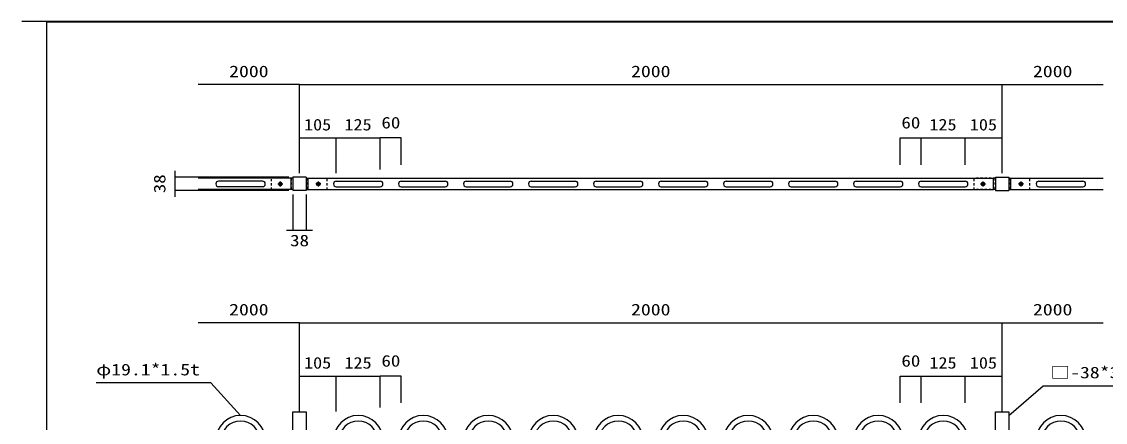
# Model space of a CAD drawing. Units: millimetres, scale not verified. Extents: x -209 to 200, y -148 to 137.
# Drawn here: x -209.1 to 47.9, y 41.9 to 137 of the extents above; entities that cross this region are included whole.
import ezdxf
from ezdxf.enums import TextEntityAlignment as Align

# ---------------------------------------------------------------- set-up
doc = ezdxf.new("R2010")
doc.units = ezdxf.units.MM
doc.linetypes.add('CHAIN', pattern=[18.5, 12, -1.5, 3.5, -1.5])
doc.linetypes.add('DASHED_SPACED', pattern=[12, 6, -6])
for name, color, linetype, lineweight in [('0-0', 6, 'Continuous', 25), ('0-1_0', 6, 'Continuous', 25), ('0-2_補助', 5, 'Continuous', 25), ('0-3_縦格子', 6, 'Continuous', 25), ('0-4_横桟', 2, 'Continuous', 25), ('0-5_支柱', 60, 'Continuous', 25), ('0-6_下地', 32, 'Continuous', 25), ('0-7_寸法', 3, 'Continuous', 25), ('0-A_ｾﾝﾀｰ', 1, 'CHAIN', 25)]:
    doc.layers.add(name, color=color, linetype=linetype, lineweight=lineweight)
doc.styles.add('ＭＳ ゴシック', font='')
doc.styles.get('ＭＳ ゴシック').set_extended_font_data('MS Gothic')

# ---------------------------------------------------------------- blocks, each defined once
blk = doc.blocks.new('filled_dot')
at = {"color": 0, "linetype": 'Continuous', "lineweight": -2, "const_width": 1.25}
blk.add_lwpolyline([(-0.625, 0, 1), (0.625, 0, 1)], format="xyb", close=True, dxfattribs=at)
blk = doc.blocks.new('filled_arrow')
at = {"color": 0, "linetype": 'Continuous', "lineweight": -2}
blk.add_solid([(7.5, 1.25), (0, 0), (7.5, -1.25)], dxfattribs=at)
blk = doc.blocks.new('A$C54DE35E0')
at = {"layer": '0-1_0'}
blk.add_line((0, 0), (556.725, 0), dxfattribs=at)
blk.add_lwpolyline([(556.725, -399), (0, -399), (0, 0)], dxfattribs=at)
blk = doc.blocks.new('DIMENSION_005_')
at = {"layer": '0-7_寸法'}
blk.add_lwpolyline([(2881.84, -1019.78), (2797.77, -926.71), (2788.77, -926.71), (2471.2, -926.71)], dxfattribs=at)
at = {"layer": '0-7_寸法', "xscale": 0.1, "yscale": 0.1, "rotation": 312.1}
blk.add_blockref('filled_arrow', (2881.84, -1019.78), dxfattribs=at)
at = {"layer": '0-7_寸法', "style": 'ＭＳ ゴシック', "width": 1.25}
blk.add_text('φ19.1*1.5t', height=32.99, dxfattribs=at).set_placement((2471.2, -915.46), align=Align.BOTTOM_LEFT)
blk = doc.blocks.new('DIMENSION_014_')
at = {"layer": '0-7_寸法'}
blk.add_lwpolyline([(5068.34, -1019.78), (5166.58, -935.5), (5175.58, -935.5), (5555.96, -935.5)], dxfattribs=at)
at = {"layer": '0-7_寸法', "xscale": 0.1, "yscale": 0.1, "rotation": 220.6}
blk.add_blockref('filled_arrow', (5068.34, -1019.78), dxfattribs=at)
at = {"layer": '0-7_寸法', "style": 'ＭＳ ゴシック', "width": 1.25}
blk.add_text('□-38*38*1.6t', height=32.99, dxfattribs=at).set_placement((5186.83, -923.79), align=Align.BOTTOM_LEFT)
blk = doc.blocks.new('Viewport_NO.1')
at = {"layer": '0-2_補助'}
blk.add_lwpolyline([(7165.29, -3315.31), (7165.29, 102.1), (2258.89, 102.1)], dxfattribs=at)
at = {"layer": '0-3_縦格子'}
for p, q in [((2944.34, -352.26), (2819.34, -352.26)), ((2944.34, -368.16), (2819.34, -368.16)), ((3154.34, -352.26), (3279.34, -352.26)), ((3154.34, -368.16), (3279.34, -368.16)), ((3339.34, -352.26), (3464.34, -352.26)), ((3339.34, -368.16), (3464.34, -368.16)), ((3524.34, -352.26), (3649.34, -352.26)), ((3524.34, -368.16), (3649.34, -368.16)), ((3709.34, -352.26), (3834.34, -352.26)), ((3709.34, -368.16), (3834.34, -368.16)), ((3894.34, -352.26), (4019.34, -352.26)), ((3894.34, -368.16), (4019.34, -368.16)), ((4079.34, -352.26), (4204.34, -352.26)), ((4079.34, -368.16), (4204.34, -368.16)), ((4264.34, -352.26), (4389.34, -352.26)), ((4264.34, -368.16), (4389.34, -368.16)), ((4449.34, -352.26), (4574.34, -352.26)), ((4449.34, -368.16), (4574.34, -368.16)), ((4634.34, -352.26), (4759.34, -352.26)), ((4634.34, -368.16), (4759.34, -368.16)), ((4819.34, -352.26), (4944.34, -352.26)), ((4819.34, -368.16), (4944.34, -368.16)), ((5154.34, -352.26), (5279.34, -352.26)), ((5154.34, -368.16), (5279.34, -368.16))]:
    blk.add_line(p, q, dxfattribs=at)
for centre, radius, start, end in [((2819.34, -360.21), 7.95, 90, 270), ((2944.34, -360.21), 7.95, 270, 90), ((3154.34, -360.21), 7.95, 90, 270), ((3279.34, -360.21), 7.95, 270, 90), ((3339.34, -360.21), 7.95, 90, 270), ((3464.34, -360.21), 7.95, 270, 90), ((3524.34, -360.21), 7.95, 90, 270), ((3649.34, -360.21), 7.95, 270, 90), ((3709.34, -360.21), 7.95, 90, 270), ((3834.34, -360.21), 7.95, 270, 90), ((3894.34, -360.21), 7.95, 90, 270), ((4019.34, -360.21), 7.95, 270, 90), ((4079.34, -360.21), 7.95, 90, 270), ((4204.34, -360.21), 7.95, 270, 90), ((4264.34, -360.21), 7.95, 90, 270), ((4389.34, -360.21), 7.95, 270, 90), ((4449.34, -360.21), 7.95, 90, 270), ((4574.34, -360.21), 7.95, 270, 90), ((4634.34, -360.21), 7.95, 90, 270), ((4759.34, -360.21), 7.95, 270, 90), ((4819.34, -360.21), 7.95, 90, 270), ((4944.34, -360.21), 7.95, 270, 90), ((5154.34, -360.21), 7.95, 90, 270), ((5279.34, -360.21), 7.95, 270, 90), ((2881.84, -1090.23), 70.45, 0, 180), ((2881.84, -1090.23), 54.55, 0, 180), ((3216.84, -1090.23), 70.45, 0, 180), ((3216.84, -1090.23), 54.55, 0, 180), ((3401.84, -1090.23), 70.45, 0, 180), ((3401.84, -1090.23), 54.55, 0, 180), ((3586.84, -1090.23), 70.45, 0, 180), ((3586.84, -1090.23), 54.55, 0, 180), ((3771.84, -1090.23), 70.45, 0, 180), ((3771.84, -1090.23), 54.55, 0, 180), ((3956.84, -1090.23), 70.45, 0, 180), ((3956.84, -1090.23), 54.55, 0, 180), ((4141.84, -1090.23), 70.45, 0, 180), ((4141.84, -1090.23), 54.55, 0, 180), ((4326.84, -1090.23), 70.45, 0, 180), ((4326.84, -1090.23), 54.55, 0, 180), ((4511.84, -1090.23), 70.45, 0, 180), ((4511.84, -1090.23), 54.55, 0, 180), ((4696.84, -1090.23), 70.45, 0, 180), ((4696.84, -1090.23), 54.55, 0, 180), ((4881.84, -1090.23), 70.45, 0, 180), ((4881.84, -1090.23), 54.55, 0, 180), ((5216.84, -1090.23), 70.45, 0, 180), ((5216.84, -1090.23), 54.55, 0, 180)]:
    blk.add_arc(centre, radius, start, end, dxfattribs=at)
at = {"layer": '0-4_横桟'}
for p, q in [((3025.34, -344.21), (2761.39, -344.21)), ((3073.34, -344.21), (3073.34, -376.21)), ((3073.34, -344.21), (5025.34, -344.21)), ((5025.34, -376.21), (5025.34, -344.21)), ((5073.34, -344.21), (5337.29, -344.21)), ((3073.34, -376.21), (5025.34, -376.21))]:
    blk.add_line(p, q, dxfattribs=at)
for points in [[(3025.34, -344.21), (3025.34, -376.21), (2761.39, -376.21)], [(5073.34, -344.21), (5073.34, -376.21), (5337.29, -376.21)]]:
    blk.add_lwpolyline(points, dxfattribs=at)
at = {"layer": '0-5_支柱'}
for p, q in [((3030.34, -341.21), (3030.34, -379.21)), ((3068.34, -341.21), (3030.34, -341.21)), ((3068.34, -341.21), (3068.34, -379.21)), ((5030.34, -341.21), (5030.34, -379.21)), ((5030.34, -341.21), (5068.34, -341.21)), ((5068.34, -341.21), (5068.34, -379.21)), ((3068.34, -379.21), (3030.34, -379.21)), ((5030.34, -379.21), (5068.34, -379.21))]:
    blk.add_line(p, q, dxfattribs=at)
for points in [[(3030.34, -1009.78), (3068.34, -1009.78), (3068.34, -2819.78), (3030.34, -2819.78)], [(5030.34, -1009.78), (5068.34, -1009.78), (5068.34, -2819.78), (5030.34, -2819.78)]]:
    blk.add_lwpolyline(points, close=True, dxfattribs=at)
at = {"layer": '0-6_下地', "linetype": 'DASHED_SPACED'}
for p, q in [((2970.34, -376.21), (2970.34, -344.21)), ((3030.34, -344.21), (2970.34, -344.21)), ((3025.84, -344.21), (3025.84, -376.21)), ((3030.34, -344.21), (3030.34, -376.21)), ((3068.34, -344.21), (3068.34, -376.21)), ((3068.34, -344.21), (3128.34, -344.21)), ((3072.84, -344.21), (3072.84, -376.21)), ((3128.34, -376.21), (3128.34, -344.21)), ((4970.34, -376.21), (4970.34, -344.21)), ((5030.34, -344.21), (4970.34, -344.21)), ((5025.84, -344.21), (5025.84, -376.21)), ((5030.34, -344.21), (5030.34, -376.21)), ((5068.34, -344.21), (5068.34, -376.21)), ((5068.34, -344.21), (5128.34, -344.21)), ((5072.84, -344.21), (5072.84, -376.21)), ((5128.34, -376.21), (5128.34, -344.21)), ((3030.34, -376.21), (2970.34, -376.21)), ((3068.34, -376.21), (3128.34, -376.21)), ((5030.34, -376.21), (4970.34, -376.21)), ((5068.34, -376.21), (5128.34, -376.21))]:
    blk.add_line(p, q, dxfattribs=at)
at = {"layer": '0-6_下地'}
for p, q in [((2992.73, -355.7), (2990.13, -360.21)), ((2990.13, -360.21), (2992.73, -364.72)), ((2997.95, -355.7), (2992.73, -355.7)), ((2992.73, -364.72), (2997.95, -364.72)), ((3000.55, -360.21), (2997.95, -355.7)), ((2997.95, -364.72), (3000.55, -360.21)), ((3098.13, -360.21), (3100.73, -355.7)), ((3100.73, -364.72), (3098.13, -360.21)), ((3100.73, -355.7), (3105.95, -355.7)), ((3105.95, -364.72), (3100.73, -364.72)), ((3105.95, -355.7), (3108.55, -360.21)), ((3108.55, -360.21), (3105.95, -364.72)), ((4990.13, -360.21), (4992.73, -355.7)), ((4992.73, -364.72), (4990.13, -360.21)), ((4992.73, -355.7), (4997.95, -355.7)), ((4997.95, -364.72), (4992.73, -364.72)), ((4997.95, -355.7), (5000.55, -360.21)), ((5000.55, -360.21), (4997.95, -364.72)), ((5098.13, -360.21), (5100.73, -355.7)), ((5100.73, -364.72), (5098.13, -360.21)), ((5100.73, -355.7), (5105.95, -355.7)), ((5105.95, -364.72), (5100.73, -364.72)), ((5105.95, -355.7), (5108.55, -360.21)), ((5108.55, -360.21), (5105.95, -364.72))]:
    blk.add_line(p, q, dxfattribs=at)
for centre, radius in [((2995.34, -360.21), 4.51), ((2995.34, -360.21), 3), ((3103.34, -360.21), 4.51), ((3103.34, -360.21), 3), ((4995.34, -360.21), 4.51), ((4995.34, -360.21), 3), ((5103.34, -360.21), 4.51), ((5103.34, -360.21), 3)]:
    blk.add_circle(centre, radius, dxfattribs=at)
at = {"layer": '0-7_寸法'}
for p, q in [((3049.34, -77.25), (2761.39, -77.25)), ((3049.34, -77.25), (5049.34, -77.25)), ((3049.34, -329.96), (3049.34, -77.25)), ((3049.34, -329.96), (3049.34, -77.25)), ((5049.34, -329.96), (5049.34, -77.25)), ((5049.34, -77.25), (5337.29, -77.25)), ((5049.34, -329.96), (5049.34, -77.25)), ((3049.34, -228.93), (3154.34, -228.93)), ((3049.34, -329.96), (3049.34, -228.93)), ((3154.34, -329.96), (3154.34, -228.93)), ((3154.34, -228.93), (3279.34, -228.93)), ((3154.34, -318.71), (3154.34, -228.93)), ((3279.34, -318.71), (3279.34, -228.93)), ((3339.34, -228.93), (3279.34, -228.93)), ((3279.34, -305.37), (3279.34, -228.93)), ((3339.34, -305.37), (3339.34, -228.93)), ((4759.34, -228.93), (4819.34, -228.93)), ((4759.34, -305.37), (4759.34, -228.93)), ((4819.34, -305.37), (4819.34, -228.93)), ((4819.34, -228.93), (4944.34, -228.93)), ((4819.34, -305.37), (4819.34, -228.93)), ((4944.34, -305.37), (4944.34, -228.93)), ((4944.34, -228.93), (5049.34, -228.93)), ((4944.34, -305.37), (4944.34, -228.93)), ((5049.34, -329.96), (5049.34, -228.93)), ((2694.83, -323.21), (2694.83, -397.21)), ((3019.09, -341.21), (2694.83, -341.21)), ((3019.09, -379.21), (2694.83, -379.21)), ((3030.34, -390.46), (3030.34, -491.93)), ((3068.34, -390.46), (3068.34, -491.93)), ((3012.34, -491.93), (3086.34, -491.93)), ((3049.34, -755.82), (2761.39, -755.82)), ((3049.34, -755.82), (5049.34, -755.82)), ((3049.34, -1008.53), (3049.34, -755.82)), ((3049.34, -1008.53), (3049.34, -755.82)), ((5049.34, -1008.53), (5049.34, -755.82)), ((5049.34, -755.82), (5337.29, -755.82)), ((5049.34, -1008.53), (5049.34, -755.82)), ((3049.34, -907.5), (3154.34, -907.5)), ((3049.34, -1008.53), (3049.34, -907.5)), ((3154.34, -1008.53), (3154.34, -907.5)), ((3154.34, -907.5), (3279.34, -907.5)), ((3154.34, -997.28), (3154.34, -907.5)), ((3279.34, -997.28), (3279.34, -907.5)), ((3339.34, -907.5), (3279.34, -907.5)), ((3279.34, -983.94), (3279.34, -907.5)), ((3339.34, -983.94), (3339.34, -907.5)), ((4759.34, -907.5), (4819.34, -907.5)), ((4759.34, -983.94), (4759.34, -907.5)), ((4819.34, -983.94), (4819.34, -907.5)), ((4819.34, -907.5), (4944.34, -907.5)), ((4819.34, -983.94), (4819.34, -907.5)), ((4944.34, -983.94), (4944.34, -907.5)), ((4944.34, -907.5), (5049.34, -907.5)), ((4944.34, -983.94), (4944.34, -907.5)), ((5049.34, -1008.53), (5049.34, -907.5))]:
    blk.add_line(p, q, dxfattribs=at)
at = {"layer": '0-A_ｾﾝﾀｰ'}
for p, q in [((2988.19, -360.21), (3002.49, -360.21)), ((2995.34, -367.36), (2995.34, -353.06)), ((3110.49, -360.21), (3096.19, -360.21)), ((3103.34, -367.36), (3103.34, -353.06)), ((4988.19, -360.21), (5002.49, -360.21)), ((4995.34, -367.36), (4995.34, -353.06)), ((5110.49, -360.21), (5096.19, -360.21)), ((5103.34, -367.36), (5103.34, -353.06))]:
    blk.add_line(p, q, dxfattribs=at)
at = {"layer": '0-0', "xscale": 8.555155, "yscale": 8.555155}
blk.add_blockref('A$C54DE35E0', (2330.4, 101.4), dxfattribs=at)
at = {"layer": '0-7_寸法'}
for name, p, xscale, yscale, rotation in [('filled_arrow', (2761.39, -77.25), 0.1, 0.1, 180), ('filled_dot', (3049.34, -77.25), 0.3, 0.3, 180), ('filled_dot', (5049.34, -77.25), 0.3, 0.3, 180), ('filled_dot', (3049.34, -228.93), 0.3, 0.3, 180), ('filled_dot', (3154.34, -228.93), 0.3, 0.3, 180), ('filled_dot', (3279.34, -228.93), 0.3, 0.3, 180), ('filled_dot', (4759.34, -228.93), 0.3, 0.3, 180), ('filled_dot', (4819.34, -228.93), 0.3, 0.3, 180), ('filled_dot', (4944.34, -228.93), 0.3, 0.3, 180), ('filled_dot', (2694.83, -341.21), 0.3, 0.3, 270), ('filled_dot', (2694.83, -379.21), 0.3, 0.3, 90), ('filled_dot', (3068.34, -491.93), 0.3, 0.3, 180), ('filled_arrow', (2761.39, -755.82), 0.1, 0.1, 180), ('filled_dot', (3049.34, -755.82), 0.3, 0.3, 180), ('filled_dot', (5049.34, -755.82), 0.3, 0.3, 180), ('filled_dot', (3049.34, -907.5), 0.3, 0.3, 180), ('filled_dot', (3154.34, -907.5), 0.3, 0.3, 180), ('filled_dot', (3279.34, -907.5), 0.3, 0.3, 180), ('filled_dot', (4759.34, -907.5), 0.3, 0.3, 180), ('filled_dot', (4819.34, -907.5), 0.3, 0.3, 180), ('filled_dot', (4944.34, -907.5), 0.3, 0.3, 180)]:
    blk.add_blockref(name, p, dxfattribs=dict(at, xscale=xscale, yscale=yscale, rotation=rotation))
for name, p, xscale, yscale in [('filled_dot', (3049.34, -77.25), 0.3, 0.3), ('filled_dot', (5049.34, -77.25), 0.3, 0.3), ('filled_arrow', (5337.29, -77.25), 0.1, 0.1), ('filled_dot', (3154.34, -228.93), 0.3, 0.3), ('filled_dot', (3279.34, -228.93), 0.3, 0.3), ('filled_dot', (3339.34, -228.93), 0.3, 0.3), ('filled_dot', (4819.34, -228.93), 0.3, 0.3), ('filled_dot', (4944.34, -228.93), 0.3, 0.3), ('filled_dot', (5049.34, -228.93), 0.3, 0.3), ('filled_dot', (3030.34, -491.93), 0.3, 0.3), ('filled_dot', (3049.34, -755.82), 0.3, 0.3), ('filled_dot', (5049.34, -755.82), 0.3, 0.3), ('filled_arrow', (5337.29, -755.82), 0.1, 0.1), ('filled_dot', (3154.34, -907.5), 0.3, 0.3), ('filled_dot', (3279.34, -907.5), 0.3, 0.3), ('filled_dot', (3339.34, -907.5), 0.3, 0.3), ('filled_dot', (4819.34, -907.5), 0.3, 0.3), ('filled_dot', (4944.34, -907.5), 0.3, 0.3), ('filled_dot', (5049.34, -907.5), 0.3, 0.3)]:
    blk.add_blockref(name, p, dxfattribs=dict(at, xscale=xscale, yscale=yscale))
for name in ['DIMENSION_005_', 'DIMENSION_014_']:
    blk.add_blockref(name, (0, 0), dxfattribs=at)
at = {"layer": '0-7_寸法', "style": 'ＭＳ ゴシック'}
for s, width, p in [('2000', 1.25, (2849.4, -66)), ('2000', 1.25, (3993.38, -66)), ('2000', 1.25, (5137.35, -66)), ('105', 1.15, (3062.55, -217.68)), ('125', 1.15, (3177.55, -217.68)), ('60', 1.2, (3282.84, -212.06)), ('60', 1.2, (4762.84, -212.06)), ('125', 1.15, (4842.55, -217.68)), ('105', 1.15, (4957.55, -217.68)), ('38', 1.2, (3022.84, -547.71)), ('2000', 1.25, (2849.4, -744.57)), ('2000', 1.25, (3993.38, -744.57)), ('2000', 1.25, (5137.35, -744.57)), ('105', 1.15, (3062.55, -896.25)), ('125', 1.15, (3177.55, -896.25)), ('60', 1.2, (3282.84, -890.62)), ('60', 1.2, (4762.84, -890.62)), ('125', 1.15, (4842.55, -896.25)), ('105', 1.15, (4957.55, -896.25))]:
    blk.add_text(s, height=32.99, dxfattribs=dict(at, width=width)).set_placement(p, align=Align.BOTTOM_LEFT)
at = {"layer": '0-7_寸法', "style": 'ＭＳ ゴシック', "width": 1.2}
blk.add_text('38', height=32.99, rotation=90, dxfattribs=at).set_placement((2677.95, -386.71), align=Align.BOTTOM_LEFT)

msp = doc.modelspace()

# ---------------------------------------------------------------- block references
at = {"layer": '0-0', "xscale": 0.08333333, "yscale": 0.08333333}
msp.add_blockref('Viewport_NO.1', (-397.363, 128.527), dxfattribs=at)

doc.saveas('drawing.dxf')
